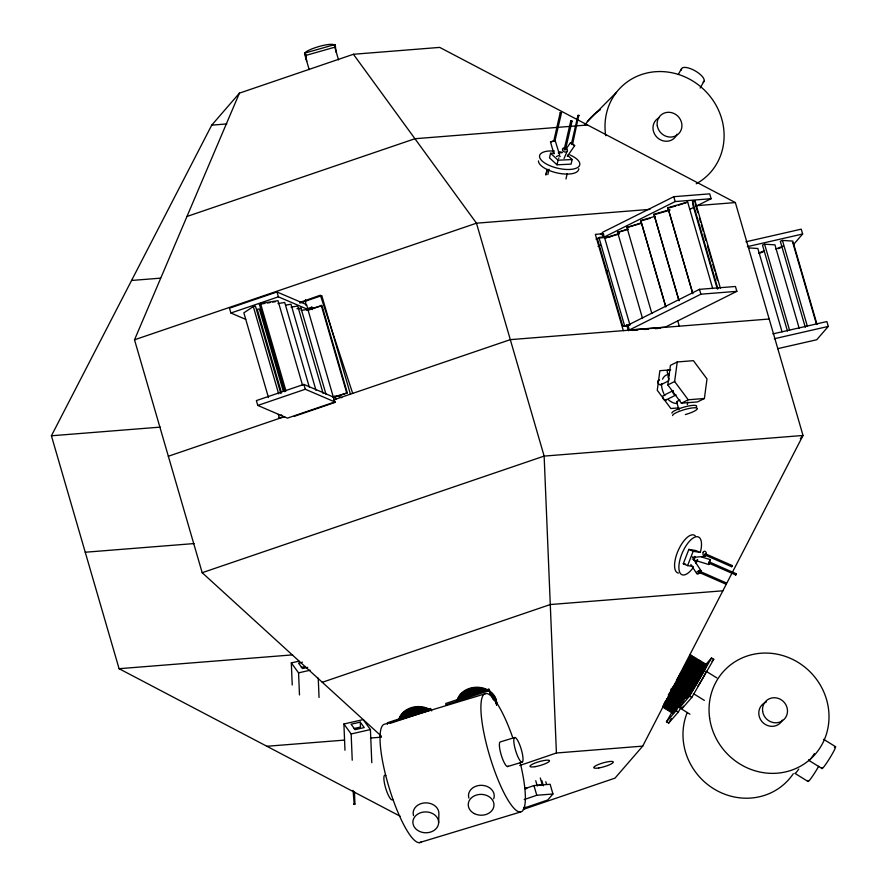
<?xml version="1.0" encoding="UTF-8"?>
<svg xmlns="http://www.w3.org/2000/svg" width="887" height="887" viewBox="0 0 887 887"><rect width="100%" height="100%" fill="white"/><g stroke="black" fill="none" stroke-linecap="round" stroke-linejoin="round"><path stroke-width="1.33" d="M438.644 822.726A12.873 10.422 1.6 0 0 419.606 813.124A12.873 10.422 1.6 0 0 419.063 831.186A12.873 10.422 1.6 0 0 438.644 822.726L438.899 813.656A12.873 10.422 1.6 0 0 424.662 802.901A12.873 10.422 1.6 0 0 413.508 815.608M354.434 791.659L354.944 804.088L354.201 804.476L353.093 790.372M667.822 384.925L670.417 365.366L677.236 361.963L693.412 360.676L706.994 378.937L704.4 398.496L697.581 401.9L681.404 403.186L667.822 384.925L674.641 381.521L677.236 361.963M687.37 404.627L687.713 402.011M708.824 563.589L708.713 564.498L710.243 559.608L701.65 556.992M554.397 153.096L550.561 153.274L549.496 157.875L557.014 164.805L571.095 164.139L572.159 159.538L567.458 155.203M545.893 174.894L547.135 169.539M553.665 141.499L560.218 112.605L560.85 112.461L561.482 112.849L554.83 141.521M545.993 174.706L547.224 169.35M547.844 174.584L549.075 169.229M557.014 164.805L558.078 160.203L550.561 153.274M570.784 120.865L564.154 149.604L564.775 149.992L565.418 149.848L572.048 121.109L570.784 120.865L572.048 121.109M571.949 144.514L572.558 144.448L578.745 115.288L577.947 115.388L571.405 144.016M565.973 178.974L567.203 173.63M695.264 556.592L694.044 560.019M709.123 562.425L710.243 559.608M561.482 112.849L560.218 112.605M579.211 115.632L577.969 115.454M693.335 566.549L687.602 565.629L683.289 563.744L688.855 549.397L695.741 550.505L700.043 552.39M687.602 565.629L693.157 551.293L698.889 552.202M695.874 563.145L697.26 559.564M381.343 736.143L202.181 572.703L134.514 339.799L239.423 93.146L353.414 54.273L439.708 47.399L735.356 202.569L803.023 435.473L642.709 746.122L615.013 778.121L523.297 809.399M564.065 158.463L567.259 151.056A2.572 2.04 23.3 0 0 564.598 147.796A2.572 2.04 23.3 0 0 562.968 150.945A2.572 2.04 23.3 0 0 567.259 151.056M540.294 777.999L542.212 784.618L541.037 785.405M704.71 554.264L705.209 553.71L732.108 565.507L732.141 566.139L731.642 566.704L704.744 554.907M400.07 816.173L119.08 668.698L51.413 435.783L211.727 125.145L239.423 93.146M553.943 153.839L550.494 141.964L555.129 140.412L559.664 155.114L556.526 156.522M555.45 140.601L550.494 141.964M353.669 804.099L354.944 804.088M678.3 74.397L681.538 68.731M700.165 88.035L704.045 81.227M681.105 707.249L678.355 712.017L668.665 723.127L666.459 721.796L672.634 711.064M668.665 723.127L671.415 718.348M666.459 721.796L676.149 710.698L684.387 696.384M705.376 665.028L711.54 657.966L713.747 659.285L691.782 697.459L682.092 708.558L679.885 707.238L686.072 696.506M682.092 708.558L683.467 706.174M679.885 707.238L689.576 696.129L711.54 657.966M699.244 571.871L698.712 572.17L699.278 571.073L726.176 582.87L726.209 583.502L725.71 584.056L698.812 572.27M709.179 562.868L709.212 561.948M566.061 149.094L570.452 142.74L571.228 143.206M567.347 156.267L574.665 145.668L572.791 144.259M793.765 244.269L802.646 234.013L801.238 229.168L745.923 241.796M772.91 333.889L826.872 321.56L828.281 326.416L816.739 339.743L777.622 348.68M800.307 438.61L803.023 435.473L544.141 456.095L202.181 572.703M525.159 788.576L533.952 785.572L550.14 784.285L552.956 793.987L547.767 799.985L526.39 807.281L523.696 807.492M711.984 661.303L713.747 659.285M587.438 121.574L616.41 92.381M280.857 393.54L255.478 306.192L253.305 306.558L243.858 312.845L268.462 397.542M260.556 303.531L285.936 390.879L284.749 391.666L259.381 304.319L260.556 303.531L277.975 300.66L302.589 385.357M299.773 308.909L300.959 308.122L325.95 394.138M306.658 310.128L307.844 309.341L333.213 396.677M732.108 565.507L731.642 566.704M736.254 573.756L735.722 574.92L736.254 573.756L709.356 561.97M696.306 206.106L711.119 198.699L709.711 193.843L673.754 196.703L602.173 232.505L603.581 237.361L610.245 236.829M595.997 239.124L599.601 237.317L606.264 236.796M605.633 237.483L599.091 238.004L597.383 238.858L622.763 326.194L627.985 325.773M603.581 237.361L675.162 201.56L711.119 198.699M598.104 246.409L600.51 245.2M690.141 209.188L693.845 207.336M622.763 326.194L629.692 324.93M699.488 289.339L627.918 325.141L629.327 329.997L665.283 327.126L736.853 291.335L735.445 286.479L699.488 289.339L700.896 294.196L736.853 291.335M629.327 329.997L700.896 294.196M660.915 384.725L668.876 380.756M663.498 395.469L672.579 390.923M665.782 400.081L676.016 394.97M681.404 403.186L688.223 399.782L704.4 398.496M525.625 789.042L526.811 788.255L524.916 788.288M537.943 785.461L542.212 784.618M799.165 328.223L774.939 244.856L764.583 244.191L762.465 245.056L787.456 331.073M817.016 324.465L792.79 241.087L782.434 240.432L780.316 241.297L805.307 327.314M758.518 253.128L764.55 250.666M759.804 253.205L763.43 251.731M775.837 249.059L783.077 246.109M778.342 248.659L780.76 247.673M299.773 302.478L320.373 295.194L352.693 393.385M186.969 216.472L414.95 138.727L587.538 124.989M134.514 339.799L476.474 223.191L649.983 209.365M230.897 313.011L278.396 296.823L308 309.508L306.58 304.662L276.988 291.967L229.489 308.166L230.897 313.011L245.699 319.364M299.85 303.077L321.781 295.604L350.42 394.161M307.889 308.488L311.736 307.179L314.153 308.21M307.29 309.995L321.926 305.549L347.305 392.886L333.379 397.631M309.264 309.862L320.662 305.971M303.875 384.393L256.376 400.591L257.784 405.448L287.388 418.132L334.887 401.944L333.468 397.088L303.875 384.393L305.283 389.249L334.887 401.944M257.784 405.448L305.283 389.249M332.669 397.332L347.305 392.886M168.342 456.251L284.627 416.602M333.645 399.882L510.313 339.643L769.184 319.021M294.284 416.325L335.364 402.31M322.303 682.28L550.284 604.546L722.861 590.797M519.727 765.503L556.415 752.996L642.709 746.122M524.206 799.564L536.779 795.273L552.956 793.987M431.692 710.919L430.517 708.502L387.419 722.783L387.453 724.269M488.892 689.177L445.795 703.458L445.828 704.954L488.925 690.674L488.892 689.177L494.181 700.043M390.069 723.404L430.561 709.988L430.517 708.502M486.131 693.512L385.224 724.058A61.813 13.826 73.2 0 0 389.437 788.731A61.813 13.826 73.2 0 0 421.513 841.708M514.859 737.496L500.445 741.854A12.873 2.883 73.2 0 0 501.499 755.868A12.873 2.883 73.2 0 0 508.196 766.135M507.541 766.568L521.955 762.199A12.873 2.883 73.2 0 0 519.228 743.628A12.873 2.883 73.2 0 0 514.05 743.705A12.873 2.883 73.2 0 0 521.955 762.199M419.285 842.65L520.192 812.093M306.004 58.997L305.206 52.976L334.931 44.527L336.428 52.976M306.714 61.425L305.915 55.404L335.63 46.956M692.547 292.91L667.878 207.713L687.68 202.081L712.738 288.597M669.264 207.835L675.861 205.961M678.511 205.207L687.68 202.081M717.273 288.907L693.057 205.529L692.525 201.515L694.998 200.817L720.377 288.153M678.987 300.748L653.941 214.233L669.785 209.731M655.327 214.366L669.851 210.23M665.793 306.98L640.736 220.464L655.26 216.328M640.802 220.963L650.038 218.335M641.39 223.358L626.865 227.482L641.323 222.848M617.552 232.427L628.051 228.924M618.871 232.05L628.118 229.423M619.17 234.035L604.635 238.171L619.104 233.536M747.331 246.653L802.646 234.013M774.318 338.745L828.281 326.416M292.233 685.008L291.313 662.899L299.03 661.148M302.445 662.223L298.509 663.121L302.467 668.565L307.722 667.368M301.336 667.445L305.272 666.547M291.313 662.899L298.564 672.856L310.128 670.217M344.976 750.247L343.901 724.003L363.171 719.601L370.422 729.557L371.786 762.698M360.266 722.129L351.086 724.224L355.055 729.668L364.235 727.573L360.266 722.129L360.477 727.052L353.913 728.549M343.901 724.003L351.152 733.959L370.422 729.557M259.381 304.319L264.736 303.432M267.419 302.999L270.103 302.556M272.775 302.112L275.458 301.669M278.008 303.565L284.716 302.467L309.319 387.153M285.636 305.117L290.991 304.241L315.983 390.258M291.025 307.146L297.722 306.037L323.101 393.385M296.934 308.787L300.959 308.122M301.148 310.439L307.844 309.341M735.722 574.92L708.824 563.134M726.176 582.87L725.71 584.056M693.634 557.402L705.065 556.304M211.727 125.145L226.795 123.936M695.419 205.751L735.356 202.569M603.526 233.702L595.343 234.356L623.317 330.64M131.575 280.458L160.569 278.152M632.442 330.452L637.764 330.031M644.417 329.498L648.419 329.188M655.072 328.656L660.405 328.223M670.65 369.835L659.861 370.699L657.267 390.258L670.849 408.519L678.932 407.876M51.413 435.783L160.203 427.124M278.618 417.688L284.128 417.256M85.252 552.235L194.031 543.576M119.08 668.698L292.588 654.872M266.909 746.277L344.223 740.124M370.456 738.028L381.499 737.152M558.245 152.908L562.081 152.73M558.078 160.203L572.159 159.538M748.772 247.916L757.842 248.493L782.068 331.86M683.289 563.744L685.596 564.11M695.208 560.407L708.713 564.498M336.949 395.635L341.783 397.709M281.112 414.883L281.811 415.194M688.855 549.397L693.157 551.293M574.665 145.668L570.452 142.785M689.576 696.129L691.782 697.459M676.149 710.698L678.355 712.017M823.579 739.292L835.587 746.71M716.884 677.923L705.974 671.182A12.873 1.142 -58.3 0 1 697.903 686.15M808.844 760.392L821.939 768.486M693.423 693.634L704.333 700.375M807.99 781.458L794.896 773.353A12.873 1.142 -58.3 0 0 798.777 769.051M680.118 708.114L689.931 714.179M674.641 381.521L688.223 399.782M353.414 54.273L476.474 223.191L544.141 456.095L556.415 752.996M693.534 559.265L700.918 570.596M690.862 564.553L696.772 573.612M488.925 690.674L493.05 699.122M792.823 242.75L816.273 323.478M782.434 240.432L807.425 326.449M764.583 244.191L789.574 330.208M695.918 206.15L697.836 212.769M699.377 218.058L700.53 222.027M701.295 224.677L703.214 231.296M703.99 233.946L705.908 240.554M707.449 245.854L712.061 261.732M712.826 264.381L714.756 270.99M715.521 273.639L717.439 280.259M692.525 201.515L717.893 288.863M673.754 196.703L675.162 201.56M667.878 207.713L692.869 293.73M653.941 214.233L678.932 300.25M677.735 320.906L679.265 326.183M640.736 220.464L665.727 306.481M626.799 226.983L651.845 313.499M676.703 402.033L678.965 409.827M617.485 231.928L642.543 318.444M604.579 237.661L629.947 325.008M626.677 324.709L628.439 330.773M599.091 238.004L624.47 325.341M334.665 46.612L338.524 59.906M545.793 781.735L546.558 784.374M541.813 780.527L543.354 785.815M535.726 780.737L537.267 786.026M533.952 785.572L536.779 795.273M305.206 52.976L305.915 55.404M304.563 53.741L309.197 69.674M321.227 305.239L346.606 392.586M311.736 307.179L312.446 309.607M334.887 395.813L335.94 399.449M276.988 291.967L278.396 296.823M261.111 311.902L284.173 391.311M283.23 391.012L259.392 308.964L257.208 309.319L281.434 392.686M253.305 306.558L278.673 393.895M278.33 414.417L279.472 418.354M694.998 200.817L695.53 204.83M334.931 44.527L335.397 48.142M351.152 733.959L352.239 760.203M305.527 299.706L305.749 305.206M318.245 678.123L319.043 697.459M298.564 672.856L299.484 694.953M677.369 403.463A15.456 10.4 63.4 0 1 668.51 399.815M663.82 393.506A15.456 10.4 63.4 0 1 661.58 383.528A2.572 1.73 63.4 0 1 659.651 384.681A2.572 1.73 63.4 0 1 657.844 381.732A2.572 1.73 63.4 0 1 659.551 380.046M662.522 379.226A15.456 10.4 63.4 0 1 668.909 374.347M672.601 415.593A12.873 2.506 -16.2 0 1 684.62 409.572A12.873 2.506 -16.2 0 1 697.359 408.541A12.873 2.506 -16.2 0 1 685.341 414.573M676.947 402.221A5.156 0.998 -16.2 0 1 680.052 400.037M671.891 413.165A12.873 2.506 -16.2 0 1 685.54 406.701A12.873 2.506 -16.2 0 1 696.328 406.889M669.375 374.813A2.572 1.73 63.4 0 1 667.224 371.642A2.572 1.73 63.4 0 1 669.452 370.267M666.414 399.394A2.572 1.73 63.4 0 1 664.019 399.727A2.572 1.73 63.4 0 1 662.766 396.5A2.572 1.73 63.4 0 1 664.928 395.602M675.572 395.092A2.572 1.73 63.4 0 1 673.311 393.429A2.572 1.73 63.4 0 1 673.355 390.635M669.219 379.126A2.572 1.73 63.4 0 1 668.066 376.509A2.572 1.73 63.4 0 1 669.297 374.879M692.736 557.247A2.572 1.719 84.5 0 1 692.326 556.925M694.709 556.393A2.572 1.719 84.5 0 1 693.179 557.413M692.281 559.076A2.572 1.242 -33.1 0 1 693.567 560.329M693.191 567.613A20.601 8.438 -66.3 0 1 678.877 567.769A20.601 8.438 -66.3 0 1 692.559 538.431A20.601 8.438 -66.3 0 1 700.375 552.224M697.703 559.708A20.601 8.438 -66.3 0 1 696.539 562.125M678.477 573.091A20.601 8.438 -66.3 0 1 678.367 550.117A20.601 8.438 -66.3 0 1 695.253 535.848M558.743 158.496A2.572 2.04 23.3 0 1 558.743 157.953M559.686 156.677A2.572 2.04 23.3 0 1 560.251 156.489M569.82 154.881A20.601 8.249 13 0 1 573.878 168.929A20.601 8.249 13 0 1 542.179 161.046A20.601 8.249 13 0 1 554.53 151.078M559.741 151.799A20.601 8.249 13 0 1 562.38 152.387M578.779 168.718A20.601 8.249 13 0 1 558.544 173.231A20.601 8.249 13 0 1 538.453 160.913M600.577 234.035A24.947 8.438 29.8 0 1 604.014 235.887M601.73 233.58A27.685 9.369 29.8 0 1 603.847 234.733M676.969 134.203A12.873 11.908 44.8 0 1 657.234 137.54A12.873 11.908 44.8 0 1 659.385 117.572M681.404 70.062A12.873 4.757 29.7 0 1 694.787 70.65A12.873 4.757 29.7 0 1 703.147 82.136M605.721 135.7A61.813 57.167 44.8 0 1 647.477 72.889A61.813 57.167 44.8 0 1 718.792 110.775A61.813 57.167 44.8 0 1 696.217 183.786M585.065 124.89A61.813 57.167 44.8 0 1 600.388 109.655M607.384 270.79A27.685 9.369 29.8 0 1 606.32 272.996M459 699.599A19.957 16.276 -1.5 0 1 483.482 691.494M492.784 697.038A19.957 16.276 -1.5 0 1 496.587 704.843M458.435 699.821A19.957 16.276 -1.5 0 1 484.679 691.128M491.076 694.687A19.957 16.276 -1.5 0 1 496.576 704.09M461.162 698.291A19.957 16.276 -1.5 0 1 479.723 692.148M492.828 698.435A19.957 16.276 -1.5 0 1 494.236 700.209M459.654 699.311A19.957 16.276 -1.5 0 1 483.504 692.148M492.806 697.692A19.957 16.276 -1.5 0 1 496.143 703.402M462.038 698.856A18.838 15.356 -1.5 0 1 479.557 693.057M459.444 699.521A18.838 15.356 -1.5 0 1 460.575 697.725M461.972 696.062A18.838 15.356 -1.5 0 1 468.669 691.66M469.8 691.261A18.838 15.356 -1.5 0 1 484.213 691.317M462.781 695.94A18.838 15.356 -1.5 0 1 464.555 694.521M466.617 696.816A18.838 15.356 -1.5 0 1 474.667 694.388M464.954 697.215A19.957 16.276 -1.5 0 1 477.162 693.911M461.939 694.765A18.838 15.356 -1.5 0 1 474.534 688.933M479.446 688.955A18.838 15.356 -1.5 0 1 484.18 690.019M490.223 693.379A18.838 15.356 -1.5 0 1 491.819 694.887M457.504 699.876A19.957 16.276 -1.5 0 1 488.05 690.696M489.092 691.317A19.957 16.276 -1.5 0 1 496.653 704.267M464.965 697.869A19.957 16.276 -1.5 0 1 468.325 696.195M469.522 695.763A19.957 16.276 -1.5 0 1 474.578 694.687M464.932 696.661A19.957 16.276 -1.5 0 1 477.151 693.346M462.016 698.224A19.957 16.276 -1.5 0 1 479.734 692.891M457.171 700.264A19.957 16.276 -1.5 0 1 479.601 687.392A19.957 16.276 -1.5 0 1 496.576 704.677M462.005 697.459A18.838 15.356 -1.5 0 1 474.6 691.638M479.523 691.66A18.838 15.356 -1.5 0 1 481.929 692.06M458.413 699.167A19.957 16.276 -1.5 0 1 484.657 690.474M490.123 693.29A19.957 16.276 -1.5 0 1 496.554 703.446M457.515 700.53A19.957 16.276 -1.5 0 1 484.646 689.82M490.101 692.647A19.957 16.276 -1.5 0 1 496.665 704.921M392.686 799.431A12.873 2.883 73.2 0 1 385.501 787.556A12.873 2.883 73.2 0 1 385.834 775.571M468.846 798.067A12.873 10.422 1.6 0 1 481.674 785.317A12.873 10.422 1.6 0 1 493.715 798.799M520.248 762.909A61.813 13.826 73.2 0 1 510.114 803.367A61.813 13.826 73.2 0 1 480.931 705.353A61.813 13.826 73.2 0 1 512.608 737.263M400.636 718.925A19.957 16.276 -1.5 0 1 425.117 710.809M400.059 719.146A19.957 16.276 -1.5 0 1 426.303 710.443M402.787 717.616A19.957 16.276 -1.5 0 1 421.347 711.463M401.29 718.636A19.957 16.276 -1.5 0 1 423.875 711.152M405.326 716.674A18.838 15.356 -1.5 0 0 403.674 718.182A19.957 16.276 -1.5 0 1 418.775 712.671M407.2 715.354A18.838 15.356 -1.5 0 1 421.181 712.372M408.231 715.521A18.838 15.356 -1.5 0 1 411.513 714.113M408.242 716.131A18.838 15.356 -1.5 0 1 411.535 714.722M412.688 714.379A18.838 15.356 -1.5 0 1 415.083 713.869M406.579 716.541A19.957 16.276 -1.5 0 1 418.797 713.226M401.046 717.539A18.838 15.356 -1.5 0 1 402.166 715.742M403.563 714.079A18.838 15.356 -1.5 0 1 407.1 711.263M408.109 710.687A18.838 15.356 -1.5 0 1 414.95 708.414M416.158 708.258A18.838 15.356 -1.5 0 1 418.62 708.136M422.29 708.447A18.838 15.356 -1.5 0 1 424.662 708.979M398.817 720.244A19.957 16.276 -1.5 0 1 428.576 709.445M406.601 717.195A19.957 16.276 -1.5 0 1 414.916 714.179M402.809 718.359A19.957 16.276 -1.5 0 1 421.369 712.206M398.795 719.59A19.957 16.276 -1.5 0 1 428.554 708.791M408.175 713.381A18.838 15.356 -1.5 0 1 411.468 711.973M412.621 711.629A18.838 15.356 -1.5 0 1 415.016 711.119M400.037 718.492A19.957 16.276 -1.5 0 1 426.281 709.788M399.15 719.856A19.957 16.276 -1.5 0 1 428.587 710.099M407.133 712.56A18.838 15.356 -1.5 0 1 425.838 710.642M701.55 662.545A19.957 1.175 -59 0 1 692.326 680.85A19.957 1.175 -59 0 1 682.458 693.978M702.515 663.121A19.957 1.175 -59 0 1 694.643 679.198A19.957 1.175 -59 0 1 682.779 696.184M703.336 663.62A19.957 1.175 -59 0 1 695.463 679.686A19.957 1.175 -59 0 1 683.6 696.683M697.359 661.27A18.838 1.109 -59 0 1 689.931 676.437A18.838 1.109 -59 0 1 678.743 692.47M699.621 661.392A19.957 1.175 -59 0 1 690.396 679.697A19.957 1.175 -59 0 1 680.529 692.825M701.34 661.292A19.957 1.175 -59 0 1 691.361 680.274A19.957 1.175 -59 0 1 680.85 695.02M696.794 659.684A19.957 1.175 -59 0 1 688.911 675.75A19.957 1.175 -59 0 1 677.058 692.736M695.685 659.019A19.957 1.175 -59 0 1 687.813 675.096A19.957 1.175 -59 0 1 675.961 692.082M696.971 659.972A18.838 1.109 -59 0 1 688.822 675.772A18.838 1.109 -59 0 1 677.69 692.259M693.091 658.708A18.838 1.109 -59 0 1 685.662 673.865A18.838 1.109 -59 0 1 674.475 689.898M693.623 657.777A19.957 1.175 -59 0 1 685.751 673.843A19.957 1.175 -59 0 1 673.887 690.84M699.089 662.312A18.838 1.109 -59 0 1 691.66 677.48A18.838 1.109 -59 0 1 680.462 693.501M698.257 661.813A18.838 1.109 -59 0 1 690.829 676.981A18.838 1.109 -59 0 1 679.642 693.013M690.363 658.32A18.838 1.109 -59 0 1 680.218 676.315A18.838 1.109 -59 0 1 671.636 688.622M690.906 656.325A18.838 1.109 -59 0 1 690.973 656.79M691.161 657.544A18.838 1.109 -59 0 1 683.733 672.712A18.838 1.109 -59 0 1 672.546 688.733M689.764 655.46A19.957 1.175 -59 0 1 687.78 661.192A19.957 1.175 -59 0 1 676.57 680.129M700.819 662.711A18.838 1.109 -59 0 1 690.075 682.247A18.838 1.109 -59 0 1 681.427 694.089M706.795 664.574A19.957 1.175 -59 0 1 700.752 676.903M700.131 677.978A19.957 1.175 -59 0 1 686.372 698.79M705.132 664.696A19.957 1.175 -59 0 1 697.249 680.772A19.957 1.175 -59 0 1 685.396 697.759M698.79 660.893A19.957 1.175 -59 0 1 690.918 676.958A19.957 1.175 -59 0 1 679.065 693.944M697.892 660.349A19.957 1.175 -59 0 1 690.019 676.415A19.957 1.175 -59 0 1 678.156 693.401M691.694 656.624A19.957 1.175 -59 0 1 683.822 672.69A19.957 1.175 -59 0 1 671.958 689.676M704.6 665.627A18.838 1.109 -59 0 1 697.16 680.784A18.838 1.109 -59 0 1 685.973 696.816M690.729 656.036A19.957 1.175 -59 0 1 682.857 672.113A19.957 1.175 -59 0 1 670.993 689.099M702.692 663.409A18.838 1.109 -59 0 1 701.395 666.969M700.93 667.9A18.838 1.109 -59 0 1 690.751 685.418A18.838 1.109 -59 0 1 683.422 695.707M702.803 664.551A18.838 1.109 -59 0 1 695.375 679.708A18.838 1.109 -59 0 1 684.187 695.741M704.3 664.208A19.957 1.175 -59 0 1 696.428 680.274A19.957 1.175 -59 0 1 684.564 697.26M704.544 664.951A18.838 1.109 -59 0 1 703.191 668.044M702.715 668.975A18.838 1.109 -59 0 1 692.536 686.494A18.838 1.109 -59 0 1 685.207 696.783M695.153 659.95A18.838 1.109 -59 0 1 688.966 673.011A18.838 1.109 -59 0 1 676.593 691.605M694.964 659.196A18.838 1.109 -59 0 1 685.485 676.637A18.838 1.109 -59 0 1 675.628 691.017M693.412 656.524A19.957 1.175 -59 0 1 683.433 675.506A19.957 1.175 -59 0 1 672.923 690.252M692.902 657.954A18.838 1.109 -59 0 1 683.422 675.395A18.838 1.109 -59 0 1 673.566 689.776M701.018 663.476A18.838 1.109 -59 0 1 693.59 678.633A18.838 1.109 -59 0 1 682.391 694.665M689.953 655.748A18.838 1.109 -59 0 1 679.254 675.739M694.721 658.442A19.957 1.175 -59 0 1 686.848 674.508A19.957 1.175 -59 0 1 674.996 691.494M782.445 720.089A12.873 12.141 46.4 0 1 762.188 721.863A12.873 12.141 46.4 0 1 766.335 702.038M818.69 766.257A12.873 1.142 -58.3 0 1 811.084 778.232A12.873 1.142 -58.3 0 1 808.09 780.748M814.421 753.584A12.873 1.142 -58.3 0 1 808.944 759.682M834.401 747.519A12.873 1.142 -58.3 0 1 830.177 757.476A12.873 1.142 -58.3 0 1 822.027 767.776M793.288 773.708A61.813 58.287 46.4 0 1 715.41 789.785A61.813 58.287 46.4 0 1 687.225 712.571M667.102 707.382A19.957 1.175 -59 0 0 678.322 692.015A18.838 1.109 -59 0 1 667.645 706.54M679.287 692.603A19.957 1.175 -59 0 1 667.423 709.589M663.631 707.305A19.957 1.175 -59 0 0 674.819 691.428A18.838 1.109 -59 0 1 664.208 706.362M674.386 689.654A19.957 1.175 -59 0 1 662.589 707.127M676.504 690.995A18.838 1.109 -59 0 1 665.305 707.028M681.205 693.756A19.957 1.175 -59 0 1 669.352 710.742M680.251 693.179A19.957 1.175 -59 0 1 668.388 710.165M676.77 692.592A18.838 1.109 -59 0 1 666.215 707.571M678.566 693.667A18.838 1.109 -59 0 1 668.066 709.112M684.065 696.994A19.957 1.175 -59 0 1 679.42 704.478M678.799 705.442A19.957 1.175 -59 0 1 677.601 707.249M677.047 708.081A19.957 1.175 -59 0 1 672.934 713.359M683.822 695.33A19.957 1.175 -59 0 1 672.601 710.698M676.825 692.636A19.957 1.175 -59 0 1 665.638 708.513M676.593 690.984A19.957 1.175 -59 0 1 665.372 706.34M683.733 695.353A18.838 1.109 -59 0 1 673.155 709.855M682.28 695.907A18.838 1.109 -59 0 1 671.725 710.886M680.484 694.831A18.838 1.109 -59 0 1 669.984 710.265M681.316 695.33A18.838 1.109 -59 0 1 670.76 710.31M682.036 694.255A19.957 1.175 -59 0 1 670.173 711.241M682.336 695.951A19.957 1.175 -59 0 1 671.137 711.817M674.297 689.676A18.838 1.109 -59 0 1 663.11 705.708M679.531 694.255A18.838 1.109 -59 0 1 668.964 709.223M664.795 702.471A18.838 1.109 -59 0 0 672.701 690.141A19.957 1.175 -59 0 1 663.786 704.078M672.324 688.412A19.957 1.175 -59 0 1 670.295 691.76M669.618 692.847A19.957 1.175 -59 0 1 668.288 694.987M305.172 54.373A15.456 3.005 -16.2 0 1 317.091 47.078A15.456 3.005 -16.2 0 1 334.277 45.292M598.825 767.942A10.2 1.985 -16.2 0 0 613.316 762.044A10.2 1.985 -16.2 0 0 598.37 764.505A10.2 1.985 -16.2 0 0 598.825 767.942M535.061 766.667A10.2 1.985 -16.2 0 0 549.541 760.769A10.2 1.985 -16.2 0 0 534.606 763.23A10.2 1.985 -16.2 0 0 535.061 766.667M703.203 552.235A2.572 1.719 84.5 0 0 704.611 556.315A2.572 1.719 84.5 0 0 706.207 552.745A2.572 1.719 84.5 0 0 703.203 552.235M698.025 573.8A2.572 1.242 -33.1 0 0 701.085 570.873A2.572 1.242 -33.1 0 0 697.426 571.638A2.572 1.242 -33.1 0 0 698.025 573.8M657.267 125.644A12.873 11.908 44.8 0 0 677.324 134.902A12.873 11.908 44.8 0 0 673.987 113.492A12.873 11.908 44.8 0 0 657.267 125.644M474.401 813.634A12.873 10.422 1.6 0 0 493.981 805.185A12.873 10.422 1.6 0 0 474.944 795.584A12.873 10.422 1.6 0 0 474.401 813.634M762.632 711.341A12.873 12.141 46.4 0 0 782.744 720.543A12.873 12.141 46.4 0 0 779.629 698.912A12.873 12.141 46.4 0 0 762.632 711.341M709.667 718.381A61.813 58.287 46.4 0 0 806.205 762.532A61.813 58.287 46.4 0 0 791.215 658.719A61.813 58.287 46.4 0 0 709.667 718.381"/></g></svg>
